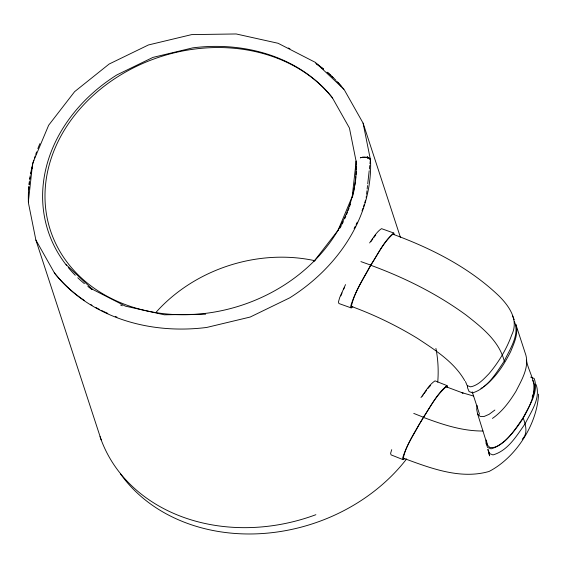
<?xml version="1.0" encoding="UTF-8"?>
<svg xmlns="http://www.w3.org/2000/svg" width="567" height="567" viewBox="0 0 567 567"><rect width="100%" height="100%" fill="white"/><g stroke="black" fill="none" stroke-linecap="round" stroke-linejoin="round"><path stroke-width="0.85" d="M467.47 385.851L467.406 387.495L469.122 391.599L472.665 392.86C487.556 388.26 496.012 373.256 504.261 361.094C509.698 349.385 519.925 334.948 514.475 321.687M464.734 380.627C454.061 361.944 435.073 349.974 417.553 338.407C396.595 325.607 374.404 314.827 351.342 306.407C354.51 291.551 363.787 278.595 370.761 265.257C377.665 254.696 383.299 242.648 392.839 234.185C431.345 248.353 469.171 267.411 499.031 296.017C509.201 306.18 519.018 320.121 511.732 334.927C506.572 349.152 498.662 362.27 488.903 373.802C483.672 379.11 478.335 385.269 470.702 386.843L467.151 385.574L465.443 381.478M486.188 439.964L485.983 443.281L487.585 447.455L491.072 448.837C506.012 444.62 514.68 429.772 523.135 417.829C528.954 406.029 539.146 392.116 534.178 378.494L530.691 377.112M28.35 201.887L32.631 163.339L48.663 125.222L74.624 91.648L109.119 64.05L148.419 44.963L191.667 34.608L236.184 33.963L278.085 43.276L315.302 62.356L343.885 89.161M356.175 161.035L352.235 196.494L337.79 230.904M366.19 197.755L366.381 196.012M366.573 194.275L366.962 190.788M367.154 189.045L367.544 185.558M367.735 183.814L369.188 170.745M369.379 169.001L369.769 165.514M369.96 163.771L370.421 159.681L363.093 123.138L344.417 90.033A174.969 144.713 -18.1 0 0 337.719 82.208M477.131 405.49L476.691 409.452L477.62 413.988L487.351 445.045L489.845 447.455C495.593 448.547 500.335 444.294 504.595 441.098C511.725 434.62 517.607 426.944 522.739 418.822C527.402 410.933 531.477 402.634 533.646 393.682C536.297 382.002 528.444 371.293 526.332 360.151M532.186 397.077L532.867 394.653M533.32 393.037L534.001 390.613L534.39 384.355L532.881 380.407M391.712 449.666L390.599 453.345L391.081 454.883L403.109 459.653L404.803 458.561M340.802 295.875L342.036 292.933M345.53 284.606L339.697 297.569L338.428 302.005L338.931 303.529L351.164 307.895L352.83 306.761M343.574 289.262L344.325 287.717M394.249 234.547L393.753 233.023C383.576 241.457 377.976 254.264 370.705 265.101C363.369 278.475 355.006 291.636 350.668 306.371L351.164 307.895M447.526 387.162L447.044 385.624C436.682 393.817 430.849 406.539 423.379 417.22C415.802 430.452 407.191 443.458 402.62 458.115L403.109 459.653M473.431 396L461.715 392.591L463.062 393.073L446.109 386.758C434.57 397.049 427.568 411.557 419.219 424.399C413.556 435.357 405.738 445.931 403.3 458.171C430.254 468.03 460.234 479.802 489.108 471.439C515.956 457.519 537.14 424.371 538.572 394.15M369.613 242.931C373.306 238.02 376.268 232.094 381.513 228.65L393.753 233.023M420.976 397.595C425.293 391.797 428.893 384.922 435.017 380.854L447.044 385.624M422.231 396.22L423.173 394.83M370.903 241.556L372.803 238.92M373.745 237.594L375.715 235.085M424.151 393.526L426.582 390.28M522.257 439.191C528.302 433.457 525.609 424.577 523.135 417.829M314.033 261.337L338.116 230.188M428.042 388.331L430.651 385.397M483.665 386.701C495.7 377.806 503.964 364.801 510.647 351.625C514.035 343.163 518.748 333.722 515.85 324.466L525.893 355.197C529.188 367.898 521.47 380.337 515.963 391.294C509.662 401.507 502.405 411.507 492.425 418.425M494.863 410.04L489.045 414.349L484.012 416.518L480.114 416.398L477.62 413.988M480.944 388.352L482.382 387.693M205.601 314.196L164.295 314.791L125.42 306.152L91.62 288.865M482.956 431.005C462.374 431.182 442.48 424.541 423.429 417.383M360.917 261.607L370.705 265.101M370.761 265.257C404.484 277.61 436.994 293.798 466.046 315.018C481.681 327.294 499.095 340.887 504.261 361.094M413.754 413.407L423.379 417.22M392.839 234.185L393.576 234.504M446.109 386.758L446.853 387.105M66.126 264.654L92.414 289.305M28.846 186.295A174.969 144.713 -18.1 0 0 28.435 202.922L35.877 240.039L54.552 273.152A174.969 144.713 -18.1 0 0 206.707 327.45L250.196 317.038L289.723 297.845A174.969 144.713 -18.1 0 0 370.534 160.263A7.251 3.969 -2.4 0 0 362.129 157.293L367.423 157.179A7.286 4.075 -11.3 0 1 370.364 159.426M512.504 315.67L514.219 319.767M536.077 384.575C541.053 398.197 530.861 412.11 525.035 423.918C516.587 435.853 507.919 450.701 492.978 454.918L489.491 453.536L487.889 449.362L489.604 455.833L488.52 451.204M472.212 391.832L479.54 414.257M363.093 123.138L400.479 237.516M35.877 240.039L101.181 439.872M486.422 440.509L487.351 445.045M367.366 156.549L367.707 158.264M122.316 305.762A160.468 132.721 -18.1 0 1 120.658 305.103M92.18 289.624A160.468 132.721 -18.1 0 1 87.878 286.448M84.405 283.663A160.468 132.721 -18.1 0 1 77.778 277.752M75.269 275.279A160.468 132.721 -18.1 0 1 68.274 267.525M66.658 265.526A160.468 132.721 -18.1 0 1 116.816 74.943L152.955 57.395L192.773 47.862A160.468 132.721 -18.1 0 1 332.312 97.659L349.435 128.022L356.26 162.07A160.468 132.721 -18.1 0 1 356.338 164.621M116.972 317.109A172.566 142.728 -18.1 0 1 115.292 316.478M107.822 313.409A172.566 142.728 -18.1 0 1 101.344 310.369M99.757 309.568A172.566 142.728 -18.1 0 1 95.837 307.491M92.01 305.315A172.566 142.728 -18.1 0 1 90.507 304.415M84.653 300.687A172.566 142.728 -18.1 0 1 54.304 272.77M28.456 200.087A172.566 142.728 -18.1 0 1 28.449 197.514M28.492 194.928A172.566 142.728 -18.1 0 1 28.591 192.326M28.747 189.718A172.566 142.728 -18.1 0 1 28.952 187.103M29.222 184.481A172.566 142.728 -18.1 0 1 29.427 182.737M29.909 179.25A172.566 142.728 -18.1 0 1 30.186 177.506M30.816 174.034A172.566 142.728 -18.1 0 1 31.164 172.297M31.929 168.853A172.566 142.728 -18.1 0 1 32.34 167.13M315.876 514.701A172.566 142.728 -18.1 0 1 100.033 436.625M356.36 166.329A160.468 132.721 -18.1 0 1 356.324 169.767M356.267 171.496A160.468 132.721 -18.1 0 1 356.076 174.962M355.941 176.706A160.468 132.721 -18.1 0 1 355.594 180.186M355.381 181.929A160.468 132.721 -18.1 0 1 354.878 185.409M354.588 187.145A160.468 132.721 -18.1 0 1 352.327 197.472M350.427 203.978A160.468 132.721 -18.1 0 1 349.619 206.423M349.052 208.046A160.468 132.721 -18.1 0 1 348.159 210.485M347.528 212.108A160.468 132.721 -18.1 0 1 346.55 214.532M345.87 216.14A160.468 132.721 -18.1 0 1 344.8 218.543M343.311 221.725A160.468 132.721 -18.1 0 1 342.135 224.093M341.327 225.659A160.468 132.721 -18.1 0 1 340.072 227.991M435.91 348.422A172.566 142.728 -18.1 0 1 437.731 382.165M406.631 458.909A172.566 142.728 -18.1 0 1 120.516 473.927M288.291 48.018A174.969 144.713 -18.1 0 1 289.928 48.727M315.798 63.192A174.969 144.713 -18.1 0 1 323.587 69.039M327.648 72.448A174.969 144.713 -18.1 0 1 335.926 80.316M29.016 184.523A174.969 144.713 -18.1 0 1 29.434 180.986M29.682 179.215A174.969 144.713 -18.1 0 1 30.242 175.685M30.561 173.92A174.969 144.713 -18.1 0 1 32.496 165.181M32.723 164.317A174.969 144.713 -18.1 0 1 33.885 160.17M34.389 158.512A174.969 144.713 -18.1 0 1 35.182 156.024M35.742 154.366A174.969 144.713 -18.1 0 1 36.621 151.878M37.869 148.575A174.969 144.713 -18.1 0 1 39.91 143.635M356.14 161.489A158.051 130.722 -18.1 0 1 152.615 312.056A158.051 130.722 -18.1 0 1 77.899 111.302A158.051 130.722 -18.1 0 1 332.51 97.985M365.517 200.208A172.566 142.728 -18.1 0 1 364.801 202.66M364.29 204.297A172.566 142.728 -18.1 0 1 363.49 206.749M362.93 208.387A172.566 142.728 -18.1 0 1 362.044 210.839M357.288 222.172A172.566 142.728 -18.1 0 1 356.133 224.56M355.346 226.148A172.566 142.728 -18.1 0 1 354.127 228.508M316.429 63.943A172.566 142.728 -18.1 0 1 319.334 66.027M321.475 67.636A172.566 142.728 -18.1 0 1 323.587 69.294M327.024 72.137A172.566 142.728 -18.1 0 1 330.363 75.078M331.667 76.283A172.566 142.728 -18.1 0 1 332.957 77.509M336.692 81.251A172.566 142.728 -18.1 0 1 341.377 86.425M156.379 311.921A144.783 119.75 -18.1 0 1 315.039 260.742M361.533 157.413L360.357 157.789L361.533 157.413"/></g></svg>
